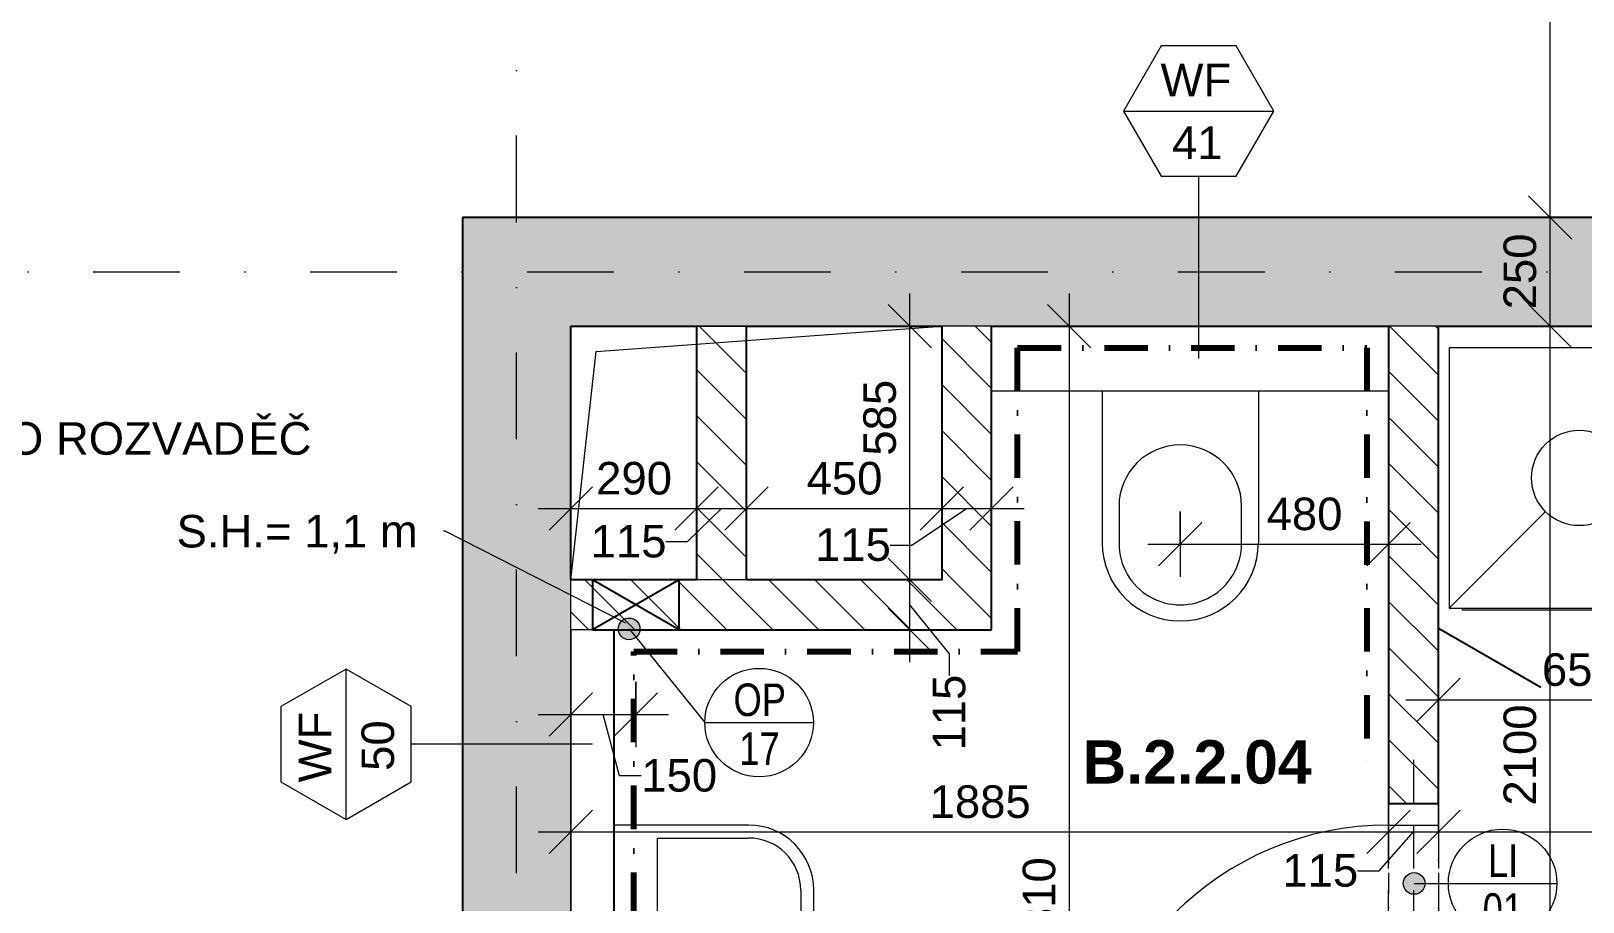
# Model space of a CAD drawing. Header units: millimetres. Extents: x -8668 to 43537, y -2985 to 58543.
# Drawn here: x -2048 to 1529, y 49350 to 51358 of the extents above; entities that cross this region are included whole.
import ezdxf

# ---------------------------------------------------------------- set-up
doc = ezdxf.new("R2010")
doc.units = ezdxf.units.MM
for name, pattern in [('HA_Dash_3mm-S1mm', [150, 100, -50]), ('HA_DashDot_10mm-S3mm', [500, 200, -150, 0, -150]), ('HA_DashDot_2_2mm-S0_6mm', [110, 50, -30, 0, -30]), ('HA_DashDot_4mm-S1mm', [200, 100, -50, 0, -50])]:
    doc.linetypes.add(name, pattern=pattern)
for name, color, linetype, lineweight in [('A-____-____-DIMS', 9, 'Continuous', 5), ('A-____-____-DIMS-50', 9, 'Continuous', 5), ('A-____-____-IDEN', 9, 'Continuous', 9), ('A-AREA-____-IDEN', 9, 'Continuous', 9), ('A-DETL-____-OTLN', 9, 'Continuous', 25), ('A-DETL-GENF-OTLN', 9, 'Continuous', 9), ('A-DOOR-____-MCUT', 9, 'HA_DashDot_2_2mm-S0_6mm', 9), ('A-DOOR-____-OTLN', 9, 'Continuous', 9), ('A-DOOR-FRAM-MCUT', 9, 'Continuous', 9), ('A-GENM-____-HDLN', 9, 'HA_Dash_3mm-S1mm', 9), ('A-GENM-____-IDEN', 9, 'Continuous', 9), ('A-GENM-____-OTLN', 9, 'Continuous', 9), ('A-WALL-____-IDEN', 9, 'Continuous', 9), ('A-WALL-____-MCUT', 9, 'Continuous', 25), ('A-WALL-____-PATT', 9, 'Continuous', 25), ('E-ELEC-FIXT-OTLN', 9, 'Continuous', 9), ('G-____-____-TEXT', 9, 'Continuous', 5), ('I-WALL-____-MCUT', 9, 'Continuous', 25), ('I-WALL-____-OTLN', 9, 'Continuous', 9), ('P-SANR-FIXT-OTLN', 9, 'Continuous', 9), ('S-GRID-____-OTLN', 9, 'Continuous', 5)]:
    doc.layers.add(name, color=color, linetype=linetype, lineweight=lineweight)
doc.styles.add('Arial_1', font='arial.ttf', dxfattribs={"height": 75})
doc.styles.add('Arial_2', font='arial.ttf', dxfattribs={"width": 0.8, "height": 75})
doc.styles.add('Arial_B', font='arialbd.ttf', dxfattribs={"height": 100})
doc.dimstyles.new('Inner_Dimensions', dxfattribs={"dimscale": 304.8, "dimtxt": 76.519455, "dimasz": 0.328084, "dimexe": 0.246063, "dimexo": 0.0625, "dimgap": 0.032808, "dimtad": 1, "dimdec": 0, "dimzin": 0, "dimdsep": 46, "dimtxsty": 'Arial_1', "dimblk1": 'OBLIQUE', "dimblk2": 'OBLIQUE', "dimsah": 1, "dimcen": 0.09, "dimdle": 0.246063, "dimazin": 0, "dimtfac": 1, "dimtdec": 4, "dimtix": 1, "dimtmove": 2, "dimatfit": 3, "dimfxl": 0.246063, "dimfxlon": 1, "dimtvp": 1, "dimtolj": 1, "dimtzin": 0, "dimlwd": 9, "dimlwe": 9, "dimarcsym": 2})
doc.dimstyles.new('Inner_Dimensions_1', dxfattribs={"dimscale": 304.8, "dimtxt": 76.519455, "dimasz": 0.328084, "dimexe": 0.246063, "dimexo": 0.0625, "dimgap": 0.032808, "dimtad": 1, "dimdec": 0, "dimzin": 0, "dimdsep": 46, "dimtxsty": 'Arial_1', "dimblk1": 'OBLIQUE', "dimblk2": 'OBLIQUE', "dimsah": 1, "dimcen": 0.09, "dimdle": 0.246063, "dimazin": 0, "dimtfac": 1, "dimtdec": 4, "dimtix": 1, "dimtmove": 0, "dimatfit": 3, "dimfxl": 0.246063, "dimfxlon": 1, "dimtvp": 1, "dimtolj": 1, "dimtzin": 0, "dimlwd": 9, "dimlwe": 9, "dimarcsym": 2})
doc.dimstyles.new('Inner_Dimensions_2', dxfattribs={"dimscale": 304.8, "dimtxt": 76.519455, "dimasz": 0.328084, "dimexe": 0.246063, "dimexo": 0.0625, "dimgap": 0.032808, "dimtad": 1, "dimdec": 0, "dimzin": 0, "dimdsep": 46, "dimtxsty": 'Arial_1', "dimblk1": 'OBLIQUE', "dimblk2": 'OBLIQUE', "dimsah": 1, "dimcen": 0.09, "dimdle": 0.246063, "dimazin": 0, "dimtfac": 1, "dimtdec": 4, "dimtix": 1, "dimtmove": 1, "dimatfit": 3, "dimfxl": 0.246063, "dimfxlon": 1, "dimtvp": 1, "dimtolj": 1, "dimtzin": 0, "dimlwd": 9, "dimlwe": 9, "dimarcsym": 2})
pattern_1 = [(135, (0, 0), (-53.03301, -53.03301), [])]

# ---------------------------------------------------------------- blocks, each defined once
blk = doc.blocks.new('HA_DR_Single_Swing_Solid - In_BJ_700x2100-2124342-DPS_2NP - B')
at = {"layer": 'A-DOOR-____-MCUT'}
for p, q in [((-350, 57.5), (350, 57.5)), ((-350, -57.5), (350, -57.5))]:
    blk.add_line(p, q, dxfattribs=at)
at = {"layer": 'A-DOOR-____-OTLN', "lineweight": 5}
blk.add_line((350, -757.5), (350, -57.5), dxfattribs=at)
blk.add_arc((350, -57.5), 700, 180, 270, dxfattribs=at)
at = {"layer": 'A-DOOR-FRAM-MCUT'}
for p, q in [((-350, 57.5), (-400, 57.5)), ((-350, -57.5), (-350, 57.5)), ((400, 57.5), (350, 57.5)), ((350, 57.5), (350, -57.5)), ((-400, -57.5), (-350, -57.5)), ((350, -57.5), (400, -57.5))]:
    blk.add_line(p, q, dxfattribs=at)
blk = doc.blocks.new('HA_GM_Shaft_Rectangle - Default-2142683-DPS_2NP - B')
at = {"layer": 'A-DETL-GENF-OTLN'}
for p, q in [((58.5, -58.5), (855, 0)), ((0, -585), (58.5, -58.5))]:
    blk.add_line(p, q, dxfattribs=at)
at = {"layer": 'A-GENM-____-OTLN'}
for p, q in [((0, -585), (0, 0)), ((0, 0), (855, 0)), ((855, 0), (855, -585)), ((855, -585), (0, -585))]:
    blk.add_line(p, q, dxfattribs=at)
blk = doc.blocks.new('ABMV_WashBasin_Generic - 550x460-1959867-DPS_2NP - B')
at = {"layer": 'P-SANR-FIXT-OTLN'}
for p, q in [((250, 510), (0, 510)), ((0, 480), (250, 480)), ((-150, 360), (-150, 50)), ((-120, 150), (-120, 360)), ((370, 360), (370, 150)), ((400, 50), (400, 360)), ((370, 150), (-120, 150))]:
    blk.add_line(p, q, dxfattribs=at)
for centre, radius, start, end in [((0, 360), 150, 90, 180), ((250, 360), 150, 360, 90), ((0, 360), 120, 90, 180), ((250, 360), 120, 360, 90), ((125, 200), 20, 90, 270), ((125, 200), 20, 270, 90)]:
    blk.add_arc(centre, radius, start, end, dxfattribs=at)
blk = doc.blocks.new('ABMV_Toilet_WallHung - Default-1991236-DPS_2NP - B')
at = {"layer": 'P-SANR-FIXT-OTLN'}
for p, q in [((-55, 75), (-55, 424.6)), ((-16.3, 426.2), (-16.3, 340.3)), ((266.3, 340.3), (266.3, 426.2)), ((305, 75), (305, 424.6))]:
    blk.add_line(p, q, dxfattribs=at)
for centre, radius, start, end in [((125, 424.6), 180, 0, 180), ((125, 426.2), 141.3, 360, 180), ((125, 340.3), 141.3, 180, 360)]:
    blk.add_arc(centre, radius, start, end, dxfattribs=at)
blk = doc.blocks.new('R_bathroom_washing_machine - 600x600x900-1448762-DPS_2NP - B')
at = {"layer": 'E-ELEC-FIXT-OTLN'}
for p, q in [((677.5, 596.6), (77.5, 596.6)), ((77.5, 596.6), (77.5, -3.4)), ((455.3, 374.4), (677.5, 596.6)), ((554.7, 601.6), (554.7, 596.6)), ((554.7, 601.6), (572.4, 601.6)), ((572.2, 601.6), (572.2, 596.6)), ((572.4, 601.6), (579.7, 601.6)), ((579.7, 601.6), (586.9, 601.6)), ((586.9, 601.6), (604.7, 601.6)), ((587.2, 596.6), (587.2, 601.6)), ((604.7, 596.6), (604.7, 601.6)), ((677.5, -3.4), (677.5, 596.6)), ((77.5, -3.4), (299.7, 218.9)), ((77.5, -3.4), (677.5, -3.4)), ((107.5, -3.4), (107.5, -8.4)), ((647.5, -8.4), (107.5, -8.4)), ((647.5, -8.4), (647.5, -3.4))]:
    blk.add_line(p, q, dxfattribs=at)
blk.add_circle((377.5, 296.6), 110, dxfattribs=at)
blk = doc.blocks.new('HA_GM_Tiling_LineBased - Generic Tiles-2050673-DPS_2NP - B')
at = {"layer": 'A-GENM-____-OTLN', "linetype": 'HA_DashDot_4mm-S1mm', "lineweight": 80}
blk.add_line((50, -50), (2060, -50), dxfattribs=at)
blk = doc.blocks.new('HA_GM_Tiling_LineBased - Generic Tiles-2050674-DPS_2NP - B')
at = {"layer": 'A-GENM-____-OTLN', "linetype": 'HA_DashDot_4mm-S1mm', "lineweight": 80}
blk.add_line((50, -50), (935, -50), dxfattribs=at)
blk = doc.blocks.new('HA_GM_Tiling_LineBased - Generic Tiles-2050675-DPS_2NP - B')
at = {"layer": 'A-GENM-____-OTLN', "linetype": 'HA_DashDot_4mm-S1mm', "lineweight": 80}
blk.add_line((-50, -50), (650, -50), dxfattribs=at)
blk = doc.blocks.new('HA_GM_Tiling_LineBased - Generic Tiles-2050676-DPS_2NP - B')
at = {"layer": 'A-GENM-____-OTLN', "linetype": 'HA_DashDot_4mm-S1mm', "lineweight": 80}
blk.add_line((50, -50), (855, -50), dxfattribs=at)
blk = doc.blocks.new('HA_GM_Tiling_LineBased - Generic Tiles-2050677-DPS_2NP - B')
at = {"layer": 'A-GENM-____-OTLN', "linetype": 'HA_DashDot_4mm-S1mm', "lineweight": 80}
blk.add_line((50, -50), (1050, -50), dxfattribs=at)
blk = doc.blocks.new('TB_Porotherm KP11_5_1000mm - TB_Porotherm KP11_5_1000mm-1908785-DPS_2NP - B')
at = {"layer": 'A-GENM-____-HDLN'}
for p, q in [((-500, 57.5), (500, 57.5)), ((-500, 0), (500, 0)), ((500, -57.5), (-500, -57.5))]:
    blk.add_line(p, q, dxfattribs=at)
blk = doc.blocks.new('DIMBLOCK10-DPS_2NP - B')
at = {"layer": 'A-____-____-DIMS-50', "lineweight": 9}
for p, q in [((-804.3, 49586.8), (-804.3, 49436.8)), ((-804.3, 49511.8), (-804.3, 49586.8)), ((1080.7, 49586.8), (1080.7, 49436.8)), ((1080.7, 49511.8), (1080.7, 49586.8)), ((-804.3, 49511.8), (-754.3, 49561.8)), ((1080.7, 49511.8), (1130.7, 49561.8)), ((-879.3, 49511.8), (1080.7, 49511.8)), ((-804.3, 49511.8), (-854.3, 49461.8)), ((1080.7, 49511.8), (1030.7, 49461.8))]:
    blk.add_line(p, q, dxfattribs=at)
at = {"layer": 'A-____-____-DIMS-50', "color": 0, "lineweight": 9, "insert": (22.8, 49619.2), "char_height": 75, "width": 276.883, "attachment_point": 1, "line_spacing_factor": 0.941778, "style": 'Arial_1'}
blk.add_mtext('1885', dxfattribs=at)
blk = doc.blocks.new('_Oblique')
at = {"color": 0, "linetype": 'ByBlock', "lineweight": -2}
blk.add_line((-0.5, -0.5), (0.5, 0.5), dxfattribs=at)
blk = doc.blocks.new('DIMBLOCK11-DPS_2NP - B')
at = {"layer": 'A-____-____-DIMS-50', "lineweight": 9}
for p, q in [((1080.7, 49586.8), (1080.7, 49436.8)), ((1080.7, 49511.8), (1080.7, 49586.8)), ((1195.7, 49586.8), (1195.7, 49436.8)), ((1195.7, 49511.8), (1195.7, 49586.8)), ((1080.7, 49511.8), (1130.7, 49561.8)), ((1195.7, 49511.8), (1245.7, 49561.8)), ((1080.7, 49511.8), (1030.7, 49461.8)), ((1059.1, 49422.1), (1138.2, 49511.8)), ((1080.7, 49511.8), (1195.7, 49511.8)), ((1195.7, 49511.8), (1145.7, 49461.8)), ((1009.1, 49422.1), (1059.1, 49422.1))]:
    blk.add_line(p, q, dxfattribs=at)
at = {"layer": 'A-____-____-DIMS-50', "color": 0, "lineweight": 9, "insert": (836, 49460.6), "char_height": 75, "width": 207.662, "attachment_point": 1, "line_spacing_factor": 0.941778, "style": 'Arial_1'}
blk.add_mtext('115', dxfattribs=at)
blk = doc.blocks.new('DIMBLOCK12-DPS_2NP - B')
at = {"layer": 'A-____-____-DIMS-50', "lineweight": 9}
for p, q in [((1195.7, 49586.8), (1195.7, 49436.8)), ((1195.7, 49511.8), (1195.7, 49586.8)), ((4445.7, 49586.8), (4445.7, 49436.8)), ((4445.7, 49511.8), (4445.7, 49586.8)), ((1195.7, 49511.8), (1245.7, 49561.8)), ((4445.7, 49511.8), (4495.7, 49561.8)), ((1195.7, 49511.8), (1145.7, 49461.8)), ((1195.7, 49511.8), (4445.7, 49511.8)), ((4445.7, 49511.8), (4395.7, 49461.8))]:
    blk.add_line(p, q, dxfattribs=at)
at = {"layer": 'A-____-____-DIMS-50', "color": 0, "lineweight": 9, "insert": (2705.3, 49619.2), "char_height": 75, "width": 276.883, "attachment_point": 1, "line_spacing_factor": 0.941778, "style": 'Arial_1'}
blk.add_mtext('3250', dxfattribs=at)
blk = doc.blocks.new('DIMBLOCK15-DPS_2NP - B')
at = {"layer": 'A-____-____-DIMS-50', "lineweight": 9}
for p, q in [((344.8, 50677.7), (294.8, 50727.7)), ((344.8, 50752.7), (344.8, 47792.7)), ((419.8, 50677.7), (269.8, 50677.7)), ((344.8, 50677.7), (394.8, 50627.7)), ((344.8, 50677.7), (419.8, 50677.7)), ((344.8, 47867.7), (294.8, 47917.7)), ((419.8, 47867.7), (269.8, 47867.7)), ((344.8, 47867.7), (394.8, 47817.7)), ((344.8, 47867.7), (419.8, 47867.7))]:
    blk.add_line(p, q, dxfattribs=at)
at = {"layer": 'A-____-____-DIMS-50', "color": 0, "lineweight": 9, "insert": (237.4, 49220.4), "char_height": 75, "width": 276.883, "attachment_point": 1, "rotation": 90, "line_spacing_factor": 0.941778, "style": 'Arial_1'}
blk.add_mtext('2810', dxfattribs=at)
blk = doc.blocks.new('HA_TAG_WA_Partitions - Group _ Type Mark-556634-DPS_2NP - B')
at = {"layer": 'A-WALL-____-IDEN'}
for p, q in [((-1.732, 3), (-3.464, 0)), ((1.732, 3), (-1.732, 3)), ((3.464, 0), (1.732, 3)), ((-3.464, 0), (3.464, 0)), ((-3.464, 0), (-1.732, -3)), ((1.732, -3), (3.464, 0)), ((-1.732, -3), (1.732, -3))]:
    blk.add_line(p, q, dxfattribs=at)
blk = doc.blocks.new('DIMBLOCK182-DPS_2NP - B')
at = {"layer": 'A-____-____-DIMS-50', "lineweight": 9}
for p, q in [((-804.3, 50332.2), (-804.3, 50182.2)), ((-804.3, 50257.2), (-804.3, 50332.2)), ((-804.3, 50257.2), (-754.3, 50307.2)), ((-514.3, 50332.2), (-514.3, 50182.2)), ((-514.3, 50257.2), (-514.3, 50332.2)), ((-514.3, 50257.2), (-464.3, 50307.2)), ((-879.3, 50257.2), (-514.3, 50257.2)), ((-804.3, 50257.2), (-854.3, 50207.2)), ((-514.3, 50257.2), (-564.3, 50207.2))]:
    blk.add_line(p, q, dxfattribs=at)
at = {"layer": 'A-____-____-DIMS-50', "color": 0, "lineweight": 9, "insert": (-745.8, 50364.6), "char_height": 75, "width": 207.662, "attachment_point": 1, "line_spacing_factor": 0.941778, "style": 'Arial_1'}
blk.add_mtext('290', dxfattribs=at)
blk = doc.blocks.new('DIMBLOCK183-DPS_2NP - B')
at = {"layer": 'A-____-____-DIMS-50', "lineweight": 9}
for p, q in [((-514.3, 50332.2), (-514.3, 50182.2)), ((-514.3, 50257.2), (-514.3, 50332.2)), ((-514.3, 50257.2), (-464.3, 50307.2)), ((-399.3, 50332.2), (-399.3, 50182.2)), ((-399.3, 50257.2), (-399.3, 50332.2)), ((-399.3, 50257.2), (-349.3, 50307.2)), ((-514.3, 50257.2), (-564.3, 50207.2)), ((-535.4, 50180.9), (-456.8, 50257.2)), ((-514.3, 50257.2), (-399.3, 50257.2)), ((-399.3, 50257.2), (-449.3, 50207.2)), ((-585.4, 50180.9), (-535.4, 50180.9))]:
    blk.add_line(p, q, dxfattribs=at)
at = {"layer": 'A-____-____-DIMS-50', "color": 0, "lineweight": 9, "insert": (-758.4, 50219.5), "char_height": 75, "width": 207.662, "attachment_point": 1, "line_spacing_factor": 0.941778, "style": 'Arial_1'}
blk.add_mtext('115', dxfattribs=at)
blk = doc.blocks.new('DIMBLOCK184-DPS_2NP - B')
at = {"layer": 'A-____-____-DIMS-50', "lineweight": 9}
for p, q in [((-399.3, 50332.2), (-399.3, 50182.2)), ((-399.3, 50257.2), (-399.3, 50332.2)), ((-399.3, 50257.2), (-349.3, 50307.2)), ((50.7, 50332.2), (50.7, 50182.2)), ((50.7, 50257.2), (50.7, 50332.2)), ((50.7, 50257.2), (100.7, 50307.2)), ((-399.3, 50257.2), (-449.3, 50207.2)), ((-399.3, 50257.2), (50.7, 50257.2)), ((50.7, 50257.2), (0.7, 50207.2))]:
    blk.add_line(p, q, dxfattribs=at)
at = {"layer": 'A-____-____-DIMS-50', "color": 0, "lineweight": 9, "insert": (-260.8, 50364.6), "char_height": 75, "width": 207.662, "attachment_point": 1, "line_spacing_factor": 0.941778, "style": 'Arial_1'}
blk.add_mtext('450', dxfattribs=at)
blk = doc.blocks.new('DIMBLOCK185-DPS_2NP - B')
at = {"layer": 'A-____-____-DIMS-50', "lineweight": 9}
for p, q in [((50.7, 50332.2), (50.7, 50182.2)), ((50.7, 50257.2), (50.7, 50332.2)), ((50.7, 50257.2), (100.7, 50307.2)), ((165.7, 50332.2), (165.7, 50182.2)), ((165.7, 50257.2), (165.7, 50332.2)), ((165.7, 50257.2), (215.7, 50307.2)), ((-18.1, 50173), (108.2, 50257.2)), ((50.7, 50257.2), (0.7, 50207.2)), ((50.7, 50257.2), (240.7, 50257.2)), ((165.7, 50257.2), (115.7, 50207.2)), ((-68.1, 50173), (-18.1, 50173))]:
    blk.add_line(p, q, dxfattribs=at)
at = {"layer": 'A-____-____-DIMS-50', "color": 0, "lineweight": 9, "insert": (-241.2, 50211.5), "char_height": 75, "width": 207.662, "attachment_point": 1, "line_spacing_factor": 0.941778, "style": 'Arial_1'}
blk.add_mtext('115', dxfattribs=at)
blk = doc.blocks.new('DIMBLOCK186-DPS_2NP - B')
at = {"layer": 'A-____-____-DIMS-50', "lineweight": 9}
for p, q in [((-22.7, 50092.7), (-72.7, 50142.7)), ((-97.7, 50092.7), (52.3, 50092.7)), ((-22.7, 50092.7), (-97.7, 50092.7)), ((-22.7, 49902.7), (-22.7, 50092.7)), ((-22.7, 50092.7), (27.3, 50042.7)), ((-22.7, 49977.7), (-72.7, 50027.7)), ((68.6, 49922.4), (-22.7, 50035.2)), ((-97.7, 49977.7), (52.3, 49977.7)), ((-22.7, 49977.7), (-97.7, 49977.7)), ((-22.7, 49977.7), (27.3, 49927.7)), ((68.6, 49872.4), (68.6, 49922.4))]:
    blk.add_line(p, q, dxfattribs=at)
at = {"layer": 'A-____-____-DIMS-50', "color": 0, "lineweight": 9, "insert": (30.1, 49699.4), "char_height": 75, "width": 207.662, "attachment_point": 1, "rotation": 90, "line_spacing_factor": 0.941778, "style": 'Arial_1'}
blk.add_mtext('115', dxfattribs=at)
blk = doc.blocks.new('DIMBLOCK187-DPS_2NP - B')
at = {"layer": 'A-____-____-DIMS-50', "lineweight": 9}
for p, q in [((-22.7, 50677.7), (-72.7, 50727.7)), ((-22.7, 50092.7), (-22.7, 50752.7)), ((-97.7, 50677.7), (52.3, 50677.7)), ((-22.7, 50677.7), (-97.7, 50677.7)), ((-22.7, 50677.7), (27.3, 50627.7)), ((-22.7, 50092.7), (-72.7, 50142.7)), ((-97.7, 50092.7), (52.3, 50092.7)), ((-22.7, 50092.7), (-97.7, 50092.7)), ((-22.7, 50092.7), (27.3, 50042.7))]:
    blk.add_line(p, q, dxfattribs=at)
at = {"layer": 'A-____-____-DIMS-50', "color": 0, "lineweight": 9, "insert": (-130, 50379), "char_height": 75, "width": 207.662, "attachment_point": 1, "rotation": 90, "line_spacing_factor": 0.941778, "style": 'Arial_1'}
blk.add_mtext('585', dxfattribs=at)
blk = doc.blocks.new('DIMBLOCK188-DPS_2NP - B')
at = {"layer": 'A-____-____-DIMS-50', "lineweight": 9}
for p, q in [((1195.7, 49891.1), (1195.7, 49741.1)), ((1195.7, 49816.1), (1195.7, 49891.1)), ((1845.7, 49891.1), (1845.7, 49741.1)), ((1845.7, 49816.1), (1845.7, 49891.1)), ((1195.7, 49816.1), (1245.7, 49866.1)), ((1845.7, 49816.1), (1895.7, 49866.1)), ((1120.7, 49816.1), (1845.7, 49816.1)), ((1195.7, 49816.1), (1145.7, 49766.1)), ((1845.7, 49816.1), (1795.7, 49766.1))]:
    blk.add_line(p, q, dxfattribs=at)
at = {"layer": 'A-____-____-DIMS-50', "color": 0, "lineweight": 9, "insert": (1434.2, 49923.5), "char_height": 75, "width": 207.662, "attachment_point": 1, "line_spacing_factor": 0.941778, "style": 'Arial_1'}
blk.add_mtext('650', dxfattribs=at)
blk = doc.blocks.new('DIMBLOCK196-DPS_2NP - B')
at = {"layer": 'A-____-____-DIMS-50', "lineweight": 9}
for p, q in [((1453.1, 50677.7), (1403.1, 50727.7)), ((1378.1, 50677.7), (1528.1, 50677.7)), ((1453.1, 50677.7), (1378.1, 50677.7)), ((1453.1, 48577.7), (1453.1, 50677.7)), ((1453.1, 50677.7), (1503.1, 50627.7)), ((1453.1, 48577.7), (1403.1, 48627.7)), ((1378.1, 48577.7), (1528.1, 48577.7)), ((1453.1, 48577.7), (1378.1, 48577.7)), ((1453.1, 48577.7), (1503.1, 48527.7))]:
    blk.add_line(p, q, dxfattribs=at)
at = {"layer": 'A-____-____-DIMS-50', "color": 0, "lineweight": 9, "insert": (1345.8, 49572.6), "char_height": 75, "width": 276.883, "attachment_point": 1, "rotation": 90, "line_spacing_factor": 0.941778, "style": 'Arial_1'}
blk.add_mtext('2100', dxfattribs=at)
blk = doc.blocks.new('DIMBLOCK197-DPS_2NP - B')
at = {"layer": 'A-____-____-DIMS-50', "lineweight": 9}
for p, q in [((1453.1, 50927.7), (1403.1, 50977.7)), ((1378.1, 50927.7), (1528.1, 50927.7)), ((1453.1, 50927.7), (1378.1, 50927.7)), ((1453.1, 50677.7), (1453.1, 50927.7)), ((1453.1, 50927.7), (1503.1, 50877.7)), ((1453.1, 50677.7), (1403.1, 50727.7)), ((1378.1, 50677.7), (1528.1, 50677.7)), ((1453.1, 50677.7), (1378.1, 50677.7)), ((1453.1, 50677.7), (1503.1, 50627.7))]:
    blk.add_line(p, q, dxfattribs=at)
at = {"layer": 'A-____-____-DIMS-50', "color": 0, "lineweight": 9, "insert": (1345.8, 50716.2), "char_height": 75, "width": 207.662, "attachment_point": 1, "rotation": 90, "line_spacing_factor": 0.941778, "style": 'Arial_1'}
blk.add_mtext('250', dxfattribs=at)
blk = doc.blocks.new('DIMBLOCK198-DPS_2NP - B')
at = {"layer": 'A-____-____-DIMS-50', "lineweight": 9}
for p, q in [((1453.1, 52072.7), (1403.1, 52122.7)), ((1378.1, 52072.7), (1528.1, 52072.7)), ((1453.1, 52072.7), (1378.1, 52072.7)), ((1453.1, 50927.7), (1453.1, 52072.7)), ((1453.1, 52072.7), (1503.1, 52022.7)), ((1453.1, 50927.7), (1403.1, 50977.7)), ((1378.1, 50927.7), (1528.1, 50927.7)), ((1453.1, 50927.7), (1378.1, 50927.7)), ((1453.1, 50927.7), (1503.1, 50877.7))]:
    blk.add_line(p, q, dxfattribs=at)
at = {"layer": 'A-____-____-DIMS-50', "color": 0, "lineweight": 9, "insert": (1345.8, 51384.9), "char_height": 75, "width": 276.883, "attachment_point": 1, "rotation": 90, "line_spacing_factor": 0.941778, "style": 'Arial_1'}
blk.add_mtext('1145', dxfattribs=at)
blk = doc.blocks.new('HA_TAG_GM_Products - Generic-588599-DPS_2NP - B')
at = {"layer": 'A-GENM-____-IDEN'}
blk.add_line((-2.5, 0), (2.5, 0), dxfattribs=at)
blk.add_circle((0, 0), 2.5, dxfattribs=at)
blk = doc.blocks.new('DIMBLOCK273-DPS_2NP - B')
at = {"layer": 'A-____-____-DIMS-50', "lineweight": 9}
for p, q in [((-804.3, 49857.5), (-804.3, 49707.5)), ((-804.3, 49782.5), (-804.3, 49857.5)), ((-804.3, 49782.5), (-754.3, 49832.5)), ((-654.2, 49857.5), (-654.2, 49707.5)), ((-654.2, 49782.5), (-654.2, 49857.5)), ((-654.2, 49782.5), (-604.2, 49832.5)), ((-879.3, 49782.5), (-579.2, 49782.5)), ((-804.3, 49782.5), (-854.3, 49732.5)), ((-691.7, 49641.3), (-729.3, 49782.5)), ((-654.2, 49782.5), (-704.2, 49732.5)), ((-641.7, 49641.3), (-691.7, 49641.3))]:
    blk.add_line(p, q, dxfattribs=at)
at = {"layer": 'A-____-____-DIMS-50', "color": 0, "lineweight": 9, "insert": (-641.7, 49679.8), "char_height": 75, "width": 207.662, "attachment_point": 1, "line_spacing_factor": 0.941778, "style": 'Arial_1'}
blk.add_mtext('150', dxfattribs=at)
blk = doc.blocks.new('DIMBLOCK290-DPS_2NP - B')
at = {"layer": 'A-____-____-DIMS-50', "lineweight": 9}
for p, q in [((600.7, 50250.1), (600.7, 50100.1)), ((600.7, 50175.1), (600.7, 50250.1)), ((1080.7, 50250.1), (1080.7, 50100.1)), ((1080.7, 50175.1), (1080.7, 50250.1)), ((600.7, 50175.1), (650.7, 50225.1)), ((1080.7, 50175.1), (1130.7, 50225.1)), ((525.7, 50175.1), (1155.7, 50175.1)), ((600.7, 50175.1), (550.7, 50125.1)), ((1080.7, 50175.1), (1030.7, 50125.1))]:
    blk.add_line(p, q, dxfattribs=at)
at = {"layer": 'A-____-____-DIMS-50', "color": 0, "lineweight": 9, "insert": (799.6, 50282.4), "char_height": 75, "width": 207.662, "attachment_point": 1, "line_spacing_factor": 0.941778, "style": 'Arial_1'}
blk.add_mtext('480', dxfattribs=at)

msp = doc.modelspace()

# ---------------------------------------------------------------- hatches: boundary and pattern name
at = {"layer": 'A-GENM-____-IDEN'}
h = msp.add_hatch(color=256, dxfattribs=at)
edge = h.paths.add_edge_path()
edge.add_arc((-670, 49979.8), 25, 0, 360)
h = msp.add_hatch(color=256, dxfattribs=at)
edge = h.paths.add_edge_path()
edge.add_arc((1139.8, 49393.1), 25, 0, 360)
at = {"layer": 'A-WALL-____-PATT', "lineweight": 9}
for points in [[(2275.7, 50677.7), (2570.7, 50677.7), (2570.7, 50927.7), (-1054.3, 50927.7), (-1054.3, 50677.7), (2160.7, 50677.7)], [(-804.3, 44737.7), (-804.3, 50677.7), (-1054.3, 50677.7), (-1054.3, 44737.7)]]:
    msp.add_hatch(color=256, dxfattribs=at).paths.add_polyline_path(points)
at = {"layer": 'A-WALL-____-PATT', "lineweight": 5}
h = msp.add_hatch(dxfattribs=at)
h.set_pattern_fill('FP_3', color=256, style=0, pattern_type=2)
h.set_pattern_definition(pattern_1)
h.paths.add_polyline_path([(-399.3, 50092.7), (-399.3, 50677.7), (-514.3, 50677.7), (-514.3, 50092.7)])
h = msp.add_hatch(dxfattribs=at)
h.set_pattern_fill('FP_3', color=256, style=0, pattern_type=2)
h.set_pattern_definition(pattern_1)
h.paths.add_polyline_path([(165.7, 50092.7), (165.7, 50677.7), (50.7, 50677.7), (50.7, 50092.7)])
h = msp.add_hatch(dxfattribs=at)
h.set_pattern_fill('FP_3', color=256, style=0, pattern_type=2)
h.set_pattern_definition(pattern_1)
h.paths.add_polyline_path([(1080.7, 47752.7), (1195.7, 47752.7), (1195.7, 48777.7), (1080.7, 48777.7), (1080.7, 47867.7)])
h.paths.add_polyline_path([(1195.7, 49577.7), (1195.7, 50677.7), (1080.7, 50677.7), (1080.7, 49577.7)])
h = msp.add_hatch(dxfattribs=at)
h.set_pattern_fill('FP_3', color=256, style=0, pattern_type=2)
h.set_pattern_definition(pattern_1)
h.paths.add_polyline_path([(165.7, 49977.7), (165.7, 50092.7), (-804.3, 50092.7), (-804.3, 49977.7), (-704.3, 49977.7)])

# ---------------------------------------------------------------- linework, layer by layer
at = {"layer": 'A-DETL-____-OTLN'}
for p, q in [((-554.2, 50092.7), (-754.2, 50092.7)), ((-754.2, 50092.7), (-754.2, 49977.7)), ((-554.2, 50092.7), (-754.2, 49977.7)), ((-554.2, 49977.7), (-754.2, 50092.7)), ((-554.2, 49977.7), (-554.2, 50092.7)), ((-754.2, 49977.7), (-554.2, 49977.7)), ((1195.7, 49981.5), (1431.8, 49845.2))]:
    msp.add_line(p, q, dxfattribs=at)
at = {"layer": 'A-GENM-____-IDEN'}
for p, q in [((-670, 49979.8), (-495.2, 49763.8)), ((1139.8, 49393.1), (1218.6, 49393.1))]:
    msp.add_line(p, q, dxfattribs=at)
for centre in [(-670, 49979.8), (1139.8, 49393.1)]:
    msp.add_circle(centre, 25, dxfattribs=at)
at = {"layer": 'A-WALL-____-IDEN'}
for p, q in [((643.1, 50602.7), (643.1, 51023.3)), ((-754.3, 49714), (-1172.3, 49714))]:
    msp.add_line(p, q, dxfattribs=at)
at = {"layer": 'A-WALL-____-MCUT', "lineweight": 9}
for p, q in [((-399.3, 50677.7), (-514.3, 50677.7)), ((165.7, 50677.7), (50.7, 50677.7)), ((1195.7, 50677.7), (1080.7, 50677.7)), ((-804.3, 47752.7), (-804.3, 50092.7)), ((-704.3, 49977.7), (-804.3, 49977.7)), ((-804.3, 49977.7), (-804.3, 47867.7))]:
    msp.add_line(p, q, dxfattribs=at)
at = {"layer": 'G-____-____-TEXT', "color": 10, "lineweight": 9}
for p, q in [((-1094, 50204.9), (-1097.4, 50204.9)), ((-677.1, 49992.8), (-1094, 50204.9))]:
    msp.add_line(p, q, dxfattribs=at)
at = {"layer": 'I-WALL-____-MCUT'}
for p, q in [((2950.7, 50927.7), (-1054.3, 50927.7)), ((-1054.3, 50927.7), (-1054.3, 48617.7)), ((-804.3, 50677.7), (-514.3, 50677.7)), ((-804.3, 50092.7), (-804.3, 50677.7)), ((-514.3, 50677.7), (-514.3, 50092.7)), ((-399.3, 50677.7), (50.7, 50677.7)), ((-399.3, 50092.7), (-399.3, 50677.7)), ((50.7, 50677.7), (50.7, 50092.7)), ((165.7, 50677.7), (1080.7, 50677.7)), ((165.7, 49977.7), (165.7, 50677.7)), ((1080.7, 50677.7), (1080.7, 49577.7)), ((1195.7, 50677.7), (1845.7, 50677.7)), ((1195.7, 49577.7), (1195.7, 50677.7)), ((-514.3, 50092.7), (-804.3, 50092.7)), ((50.7, 50092.7), (-399.3, 50092.7)), ((-704.3, 49977.7), (165.7, 49977.7)), ((-704.3, 47867.7), (-704.3, 49977.7)), ((1080.7, 49577.7), (1195.7, 49577.7))]:
    msp.add_line(p, q, dxfattribs=at)
at = {"layer": 'I-WALL-____-OTLN'}
msp.add_line((1080.7, 50527.7), (165.7, 50527.7), dxfattribs=at)
at = {"layer": 'S-GRID-____-OTLN', "linetype": 'HA_DashDot_10mm-S3mm', "lineweight": 9}
for p, q in [((-929.3, 38414.3), (-929.3, 56942.9)), ((-6906.2, 50802.7), (21594.8, 50802.7))]:
    msp.add_line(p, q, dxfattribs=at)

# ---------------------------------------------------------------- block references
at = {"layer": 'A-DOOR-____-OTLN', "rotation": 269.9999999999998}
msp.add_blockref('HA_DR_Single_Swing_Solid - In_BJ_700x2100-2124342-DPS_2NP - B', (1138.2, 49177.7), dxfattribs=at)
at = {"layer": 'A-GENM-____-IDEN', "xscale": 49.99999999999998, "yscale": 49.99999999999998, "zscale": 49.99999999999998}
for p in [(-370.2, 49763.8), (1343.6, 49393.1)]:
    msp.add_blockref('HA_TAG_GM_Products - Generic-588599-DPS_2NP - B', p, dxfattribs=at)
at = {"layer": 'A-GENM-____-OTLN', "lineweight": 5}
msp.add_blockref('HA_GM_Shaft_Rectangle - Default-2142683-DPS_2NP - B', (-804.3, 50677.7), dxfattribs=at)
at = {"layer": 'A-GENM-____-OTLN', "linetype": 'HA_DashDot_4mm-S1mm', "lineweight": 80}
for name, p, rotation in [('HA_GM_Tiling_LineBased - Generic Tiles-2050675-DPS_2NP - B', (175.7, 49977.7), 89.99999999999991), ('HA_GM_Tiling_LineBased - Generic Tiles-2050677-DPS_2NP - B', (1080.7, 50677.7), 269.9999999999999), ('HA_GM_Tiling_LineBased - Generic Tiles-2050673-DPS_2NP - B', (-709.3, 47867.7), 89.99999999999991)]:
    msp.add_blockref(name, p, dxfattribs=dict(at, rotation=rotation))
for name, p in [('HA_GM_Tiling_LineBased - Generic Tiles-2050676-DPS_2NP - B', (175.7, 50677.7)), ('HA_GM_Tiling_LineBased - Generic Tiles-2050674-DPS_2NP - B', (-709.3, 49977.7))]:
    msp.add_blockref(name, p, dxfattribs=at)
at = {"layer": 'A-GENM-____-OTLN', "rotation": 269.9999999999998}
msp.add_blockref('TB_Porotherm KP11_5_1000mm - TB_Porotherm KP11_5_1000mm-1908785-DPS_2NP - B', (1138.2, 49177.7), dxfattribs=at)
at = {"layer": 'A-WALL-____-IDEN', "xscale": 49.99999999999998, "yscale": 49.99999999999998, "zscale": 49.99999999999998}
msp.add_blockref('HA_TAG_WA_Partitions - Group _ Type Mark-556634-DPS_2NP - B', (643.1, 51173.3), dxfattribs=at)
at = {"layer": 'A-WALL-____-IDEN', "xscale": 49.99999999999998, "yscale": 49.99999999999998, "zscale": 49.99999999999998, "rotation": 89.99999999999991}
msp.add_blockref('HA_TAG_WA_Partitions - Group _ Type Mark-556634-DPS_2NP - B', (-1322.3, 49714), dxfattribs=at)
at = {"layer": 'E-ELEC-FIXT-OTLN'}
msp.add_blockref('R_bathroom_washing_machine - 600x600x900-1448762-DPS_2NP - B', (1142.9, 50031.1), dxfattribs=at)
at = {"layer": 'P-SANR-FIXT-OTLN'}
for name, p, rotation in [('ABMV_Toilet_WallHung - Default-1991236-DPS_2NP - B', (725.7, 50602.7), 180), ('ABMV_WashBasin_Generic - 550x460-1959867-DPS_2NP - B', (-754.3, 49377.7), 269.9999999999998)]:
    msp.add_blockref(name, p, dxfattribs=dict(at, rotation=rotation))

# ---------------------------------------------------------------- texts
at = {"layer": 'A-____-____-IDEN', "lineweight": 5, "char_height": 75, "attachment_point": 1, "style": 'Arial_1'}
for s, insert, width in [('ĚČ', (-1547.6, 50456.2), 176.371), ('OTVOR PRO ROZVAD', (-2648.9, 50456.2), 1334.81)]:
    msp.add_mtext(s, dxfattribs=dict(at, insert=insert, width=width))
at = {"layer": 'A-AREA-____-IDEN', "lineweight": 5, "insert": (375.2, 49723.2), "char_height": 100, "width": 653.375, "attachment_point": 1, "style": 'Arial_B'}
msp.add_mtext('B.2.2.04', dxfattribs=at)
at = {"layer": 'A-GENM-____-IDEN', "lineweight": 5, "char_height": 75, "attachment_point": 1, "style": 'Arial_2'}
for s, insert, width in [('OP', (-429.2, 49853.9), 147.51), ('17', (-416, 49741.2), 115.443), ('LI', (1309.7, 49483.2), 86.582), ('01', (1297.7, 49370.5), 115.443)]:
    msp.add_mtext(s, dxfattribs=dict(at, insert=insert, width=width))
at = {"layer": 'A-WALL-____-IDEN', "lineweight": 5, "char_height": 75, "attachment_point": 1, "style": 'Arial_1'}
for s, insert, width in [('WF', (555.2, 51282.2), 208.439), ('41', (581.7, 51137.7), 144.304)]:
    msp.add_mtext(s, dxfattribs=dict(at, insert=insert, width=width))
at = {"layer": 'A-WALL-____-IDEN', "lineweight": 5, "char_height": 75, "attachment_point": 1, "rotation": 90, "style": 'Arial_1'}
for s, insert, width in [('WF', (-1431.3, 49626), 208.439), ('50', (-1286.7, 49652.5), 144.304)]:
    msp.add_mtext(s, dxfattribs=dict(at, insert=insert, width=width))
at = {"layer": 'G-____-____-TEXT', "color": 7, "lineweight": 9, "insert": (-1713, 50242.4), "char_height": 75, "width": 685.443, "attachment_point": 1, "style": 'Arial_1'}
msp.add_mtext('S.H.= 1,1 m', dxfattribs=at)

# ---------------------------------------------------------------- dimensions: what is measured, and where the dimension line sits
at = {"layer": 'A-____-____-DIMS', "lineweight": 9}
for base, p1, p2, override, picture, middle in [((1453.1, 52072.7), (1378.1, 50927.7), (1378.1, 52072.7), {"dimpost": '<>', "dimfxl": 1145}, 'DIMBLOCK198-DPS_2NP - B', (1404.9, 51500.2)), ((1453.1, 50927.7), (1378.1, 50677.7), (1378.1, 50927.7), {"dimpost": '<>', "dimfxl": 250}, 'DIMBLOCK197-DPS_2NP - B', (1404.9, 50802.7))]:
    dim = msp.add_linear_dim(base=base, p1=p1, p2=p2, angle=90, dimstyle='Inner_Dimensions_1', override=override, dxfattribs=at)
    dim.commit()
    dim.dimension.update_dxf_attribs({"geometry": picture, "text_midpoint": middle})
for base, p1, p2, dimstyle, override, picture, middle in [((-22.7, 50677.7), (-97.7, 50092.7), (-97.7, 50677.7), 'Inner_Dimensions', {"dimpost": '<>', "dimfxl": 585}, 'DIMBLOCK187-DPS_2NP - B', (-80, 50482.9)), ((344.8, 47867.7), (419.8, 50677.7), (419.8, 47867.7), 'Inner_Dimensions', {"dimpost": '<>', "dimfxl": 2810}, 'DIMBLOCK15-DPS_2NP - B', (287.4, 49358.9)), ((1453.1, 50677.7), (1378.1, 48577.7), (1378.1, 50677.7), 'Inner_Dimensions', {"dimpost": '<>', "dimfxl": 2100}, 'DIMBLOCK196-DPS_2NP - B', (1395.8, 49711.1)), ((-22.7, 50092.7), (-97.7, 49977.7), (-97.7, 50092.7), 'Inner_Dimensions_2', {"dimpost": '<>', "dimfxl": 115}, 'DIMBLOCK186-DPS_2NP - B', (80.1, 49803.2))]:
    dim = msp.add_linear_dim(base=base, p1=p1, p2=p2, angle=90, dimstyle=dimstyle, override=override, dxfattribs=at)
    dim.commit()
    dim.dimension.update_dxf_attribs({"geometry": picture, "text_midpoint": middle, "dimtype": 160, "text_rotation": 90})
for base, p1, p2, override, picture, middle in [((-514.3, 50257.2), (-804.3, 50332.2), (-514.3, 50332.2), {"dimpost": '<>', "dimfxl": 290}, 'DIMBLOCK182-DPS_2NP - B', (-659.3, 50305.5)), ((50.7, 50257.2), (-399.3, 50332.2), (50.7, 50332.2), {"dimpost": '<>', "dimfxl": 450}, 'DIMBLOCK184-DPS_2NP - B', (-174.3, 50305.5)), ((1845.7, 49816.1), (1195.7, 49891.1), (1845.7, 49891.1), {"dimpost": '<>', "dimfxl": 650}, 'DIMBLOCK188-DPS_2NP - B', (1520.7, 49864.4)), ((1080.7, 49511.8), (-804.3, 49586.8), (1080.7, 49586.8), {"dimpost": '<>', "dimfxl": 1885}, 'DIMBLOCK10-DPS_2NP - B', (138.2, 49560.1)), ((4445.7, 49511.8), (1195.7, 49586.8), (4445.7, 49586.8), {"dimpost": '<>', "dimfxl": 3250}, 'DIMBLOCK12-DPS_2NP - B', (2820.7, 49560.1))]:
    dim = msp.add_linear_dim(base=base, p1=p1, p2=p2, dimstyle='Inner_Dimensions_1', override=override, dxfattribs=at)
    dim.commit()
    dim.dimension.update_dxf_attribs({"geometry": picture, "text_midpoint": middle})
for base, p1, p2, dimstyle, override, picture, middle in [((-399.3, 50257.2), (-514.3, 50332.2), (-399.3, 50332.2), 'Inner_Dimensions_2', {"dimpost": '<>', "dimfxl": 115}, 'DIMBLOCK183-DPS_2NP - B', (-654.6, 50169.5)), ((165.7, 50257.2), (50.7, 50332.2), (165.7, 50332.2), 'Inner_Dimensions_2', {"dimpost": '<>', "dimfxl": 115}, 'DIMBLOCK185-DPS_2NP - B', (-137.4, 50161.5)), ((1080.7, 50175.1), (600.7, 50250.1), (1080.7, 50250.1), 'Inner_Dimensions', {"dimpost": '<>', "dimfxl": 480}, 'DIMBLOCK290-DPS_2NP - B', (903.4, 50232.4)), ((-654.2, 49782.5), (-804.3, 49857.5), (-654.2, 49857.5), 'Inner_Dimensions_2', {"dimpost": '<>', "dimfxl": 150.078561}, 'DIMBLOCK273-DPS_2NP - B', (-537.9, 49629.8)), ((1195.7, 49511.8), (1080.7, 49586.8), (1195.7, 49586.8), 'Inner_Dimensions_2', {"dimpost": '<>', "dimfxl": 115}, 'DIMBLOCK11-DPS_2NP - B', (939.9, 49410.6))]:
    dim = msp.add_linear_dim(base=base, p1=p1, p2=p2, dimstyle=dimstyle, override=override, dxfattribs=at)
    dim.commit()
    dim.dimension.update_dxf_attribs({"geometry": picture, "text_midpoint": middle, "dimtype": 160})

doc.saveas('drawing.dxf')
